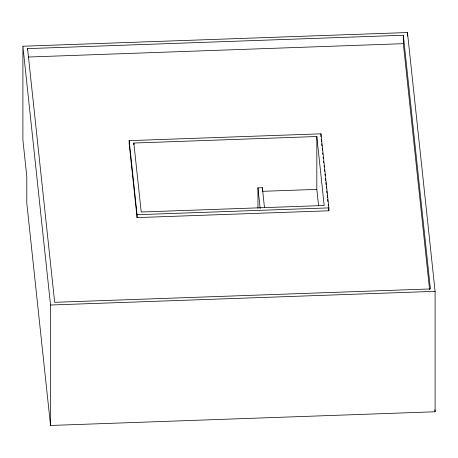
<?xml version="1.0" encoding="UTF-8"?>
<svg xmlns="http://www.w3.org/2000/svg" width="458" height="458" viewBox="0 0 458 458"><rect width="100%" height="100%" fill="white"/><g stroke="black" fill="none" stroke-linecap="round" stroke-linejoin="round"><path stroke-width="0.69" d="M22.9 46.229L407.46 32.535L435.1 291.328L435.1 411.771L50.54 425.465L26.787 203.043L26.787 176.359L22.9 139.988L22.9 46.229L50.54 305.017L50.54 425.465M27.577 48.617L403.326 35.237L430.423 288.941L54.674 302.314L27.577 48.617L27.577 50.019M28.293 57.027L403.326 43.676L429.587 289.559M129.167 140.646L320.955 133.816L328.867 207.886L328.867 210.772L137.079 217.602L129.167 143.526L129.167 140.646L137.079 214.716L137.079 217.602M133.845 143.033L316.822 136.518L324.19 205.499L141.213 212.014L133.845 143.033L133.845 144.762M257.951 208.253L257.951 187.872L262.36 187.717L264.484 207.629M262.36 191.324L316.822 189.383L318.568 205.739M137.079 214.716L328.867 207.886M50.54 305.017L435.1 291.328M434.871 409.641L435.1 411.771M321.258 139.524L321.482 141.637M321.711 143.755L321.934 145.873M322.237 148.695L322.386 150.104M322.69 152.926L322.838 154.335M323.142 157.157L323.291 158.571M323.594 161.393L323.743 162.802M324.046 165.624L324.195 167.033M324.499 169.855L324.648 171.269M324.951 174.092L325.1 175.5M325.403 178.322L325.627 180.441M325.856 182.553L326.079 184.671M326.308 186.784L326.457 188.198M326.76 191.02L326.983 193.133M327.212 195.251L327.436 197.369M327.659 199.482L327.888 201.6M328.191 204.423L328.34 205.831M328.644 208.653L328.867 210.772M257.951 187.872L260.155 208.499M407.46 32.535L407.46 36.09M403.326 35.237L403.326 43.676M320.955 133.816L320.955 136.702M316.822 136.518L316.822 189.383M262.36 187.717L262.36 190.723"/></g></svg>
